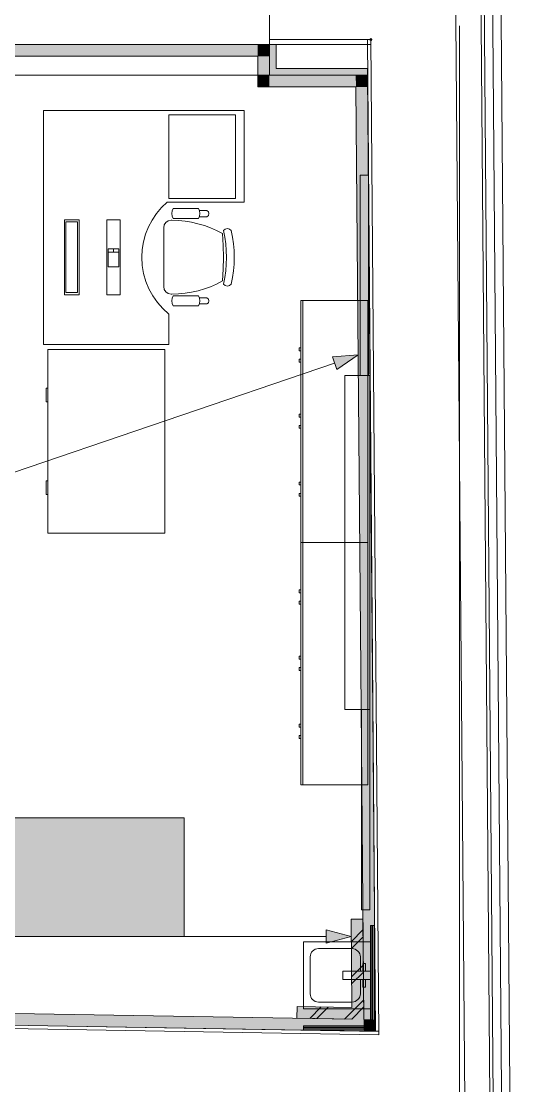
# Model space of a CAD drawing. Header units: millimetres. Extents: x 0 to 1189, y 0 to 841.
# Drawn here: x 830.9 to 860.5, y 654.4 to 718.1 of the extents above; entities that cross this region are included whole.
import ezdxf

# ---------------------------------------------------------------- set-up
doc = ezdxf.new("R2010")
doc.units = ezdxf.units.MM

msp = doc.modelspace()

# ---------------------------------------------------------------- hatches: boundary and pattern name
at = {"true_color": 0xf1d696}
h = msp.add_hatch(color=41, dxfattribs=at)
h.dxf.hatch_style = 2
h.paths.add_polyline_path([(801.391224, 716.009865), (801.391224, 716.709866), (845.091291, 716.709866), (845.091291, 716.009865)])
h = msp.add_hatch(color=41, dxfattribs=at)
h.dxf.hatch_style = 2
h.paths.add_polyline_path([(845.091291, 716.009865), (845.091291, 716.709866), (845.791292, 716.709866)])
h = msp.add_hatch(color=41, dxfattribs=at)
h.dxf.hatch_style = 2
h.paths.add_polyline_path([(845.091291, 716.009865), (845.791292, 716.709866), (845.791292, 716.009865)])
h = msp.add_hatch(color=7)
h.dxf.hatch_style = 2
h.paths.add_polyline_path([(845.791292, 715.277863), (845.791292, 716.709866), (846.191293, 716.709866), (846.191293, 715.277863)])
h = msp.add_hatch(color=7)
h.dxf.hatch_style = 2
h.paths.add_polyline_path([(851.862301, 717.099866), (851.798739, 717.073429), (851.772301, 717.009866), (851.798739, 716.946304), (851.862301, 716.919866), (851.925864, 716.946304), (851.952302, 717.009866), (851.925864, 717.073429)])
h = msp.add_hatch(color=41, dxfattribs=at)
h.dxf.hatch_style = 2
h.paths.add_polyline_path([(845.091291, 716.009865), (845.791292, 716.009865), (845.791292, 714.877863), (845.091291, 714.877863)])
h = msp.add_hatch(color=7)
h.dxf.hatch_style = 2
h.paths.add_polyline_path([(845.791292, 714.877863), (845.791292, 715.277863), (851.660301, 715.277863), (851.660301, 714.877863)])
h = msp.add_hatch(color=41, dxfattribs=at)
h.dxf.hatch_style = 2
h.paths.add_polyline_path([(845.791292, 714.877863), (845.091291, 714.177862), (845.091291, 714.877863)])
h = msp.add_hatch(color=41, dxfattribs=at)
h.dxf.hatch_style = 2
h.paths.add_polyline_path([(845.791292, 714.877863), (845.791292, 714.177862), (845.091291, 714.177862)])
h = msp.add_hatch(color=41, dxfattribs=at)
h.dxf.hatch_style = 2
h.paths.add_polyline_path([(845.791292, 714.177862), (845.791292, 714.877863), (850.9603, 714.877863), (850.9663, 714.177862)])
h = msp.add_hatch(color=41, dxfattribs=at)
h.dxf.hatch_style = 2
h.paths.add_polyline_path([(851.660301, 714.877863), (850.9663, 714.177862), (850.9603, 714.877863)])
h = msp.add_hatch(color=41, dxfattribs=at)
h.dxf.hatch_style = 2
h.paths.add_polyline_path([(850.9663, 714.177862), (851.654301, 714.871863), (851.666301, 714.177862)])
h = msp.add_hatch(color=41, dxfattribs=at)
h.dxf.hatch_style = 2
h.paths.add_polyline_path([(850.9663, 714.177862), (851.666301, 714.177862), (852.136302, 658.323776), (851.436301, 658.335776)])
at = {"true_color": 0x999999}
h = msp.add_hatch(color=253, dxfattribs=at)
h.dxf.hatch_style = 2
h.paths.add_polyline_path([(851.727301, 696.889835), (851.2273, 696.889835), (851.2273, 708.889854), (851.727301, 708.889854)])
at = {"true_color": 0x0077b0}
h = msp.add_hatch(color=144, dxfattribs=at)
h.dxf.hatch_style = 2
h.paths.add_polyline_path([(851.1013, 698.123837), (849.818298, 697.262836), (849.559298, 698.019837)])
at = {"true_color": 0x999999}
h = msp.add_hatch(color=253, dxfattribs=at)
h.dxf.hatch_style = 2
h.paths.add_polyline_path([(851.798301, 664.889786), (851.298301, 664.889786), (851.298301, 676.889805), (851.798301, 676.889805)])
at = {"true_color": 0xffffff}
h = msp.add_hatch(color=7, dxfattribs=at)
h.dxf.hatch_style = 2
h.paths.add_polyline_path([(809.146236, 670.412795), (840.689284, 670.412795), (840.689284, 663.295784), (809.146236, 663.295784)])
at = {"true_color": 0x0077b0}
h = msp.add_hatch(color=144, dxfattribs=at)
h.dxf.hatch_style = 2
h.paths.add_polyline_path([(834.930228, 670.431327), (835.940606, 670.431327), (836.014331, 670.405764), (836.039273, 670.329352), (836.039273, 668.511995), (836.014331, 668.437237), (835.940606, 668.413328), (835.864193, 668.437237), (835.838631, 668.511995), (835.838631, 670.227928), (835.031652, 670.227928), (835.031652, 668.511995), (835.006365, 668.437237), (834.930228, 668.413328), (834.854091, 668.437237), (834.828804, 668.511995), (834.828804, 670.329352), (834.854091, 670.405764)])
h = msp.add_hatch(color=144, dxfattribs=at)
h.dxf.hatch_style = 2
h.paths.add_polyline_path([(836.444109, 668.511995), (836.444109, 670.329352), (836.469396, 670.405764), (836.545532, 670.431327), (836.621669, 670.405764), (836.646956, 670.329352), (836.646956, 669.623796), (837.453935, 669.623796), (837.453935, 670.329352), (837.479498, 670.405764), (837.55591, 670.431327), (837.629635, 670.405764), (837.654577, 670.329352), (837.654577, 668.511995), (837.629635, 668.437237), (837.55591, 668.413328), (837.479498, 668.437237), (837.453935, 668.511995), (837.453935, 669.420949), (836.646956, 669.420949), (836.646956, 668.511995), (836.621669, 668.437237), (836.545532, 668.413328), (836.469396, 668.437237)])
h = msp.add_hatch(color=144, dxfattribs=at)
h.dxf.hatch_style = 2
h.paths.add_polyline_path([(840.266894, 670.23344), (839.682606, 670.23344), (839.682606, 670.120993), (839.658008, 670.046992), (839.586694, 670.021774), (839.508146, 670.047336), (839.482515, 670.123749), (839.485271, 670.335415), (839.510558, 670.411552), (839.586694, 670.436839), (840.394225, 670.436839), (840.468087, 670.411896), (840.495648, 670.338171), (840.490136, 670.312815), (840.086647, 668.494907), (840.054332, 668.436479), (839.990184, 668.416084), (839.914254, 668.441577), (839.88876, 668.517507), (839.88876, 668.540107)])
h = msp.add_hatch(color=144, dxfattribs=at)
h.dxf.hatch_style = 2
h.paths.add_polyline_path([(838.967816, 668.915485), (838.160837, 668.915485), (838.0847, 668.941047), (838.059413, 669.01746), (838.0847, 669.093596), (838.160837, 669.118883), (838.967816, 669.118883), (839.043952, 669.093596), (839.069239, 669.01746), (839.043952, 668.941047)])
h = msp.add_hatch(color=144, dxfattribs=at)
h.dxf.hatch_style = 2
h.paths.add_polyline_path([(832.000374, 665.923659), (832.000374, 667.137435), (832.025661, 667.21116), (832.101798, 667.236103), (832.606711, 667.236103), (832.760982, 667.20675), (832.891689, 667.120347), (832.980711, 666.989296), (833.010201, 666.832613), (833.010201, 665.923659), (832.984914, 665.8489), (832.908777, 665.824991), (832.83264, 665.8489), (832.807353, 665.923659), (832.807353, 666.832613), (832.792815, 666.910748), (832.750578, 666.97648), (832.685259, 667.019475), (832.606711, 667.032704), (832.203221, 667.032704), (832.203221, 665.923659), (832.177934, 665.8489), (832.101798, 665.824991), (832.025661, 665.8489)])
h = msp.add_hatch(color=144, dxfattribs=at)
h.paths.add_polyline_path([(833.414776, 667.137435), (833.440063, 667.21116), (833.516199, 667.236103), (834.021112, 667.236103), (834.177451, 667.20675), (834.306091, 667.120347), (834.395112, 666.989296), (834.424602, 666.832613), (834.424602, 666.228481), (834.395112, 666.071798), (834.306091, 665.940747), (834.177451, 665.85331), (834.021112, 665.824991), (833.617623, 665.824991), (833.617623, 665.316771), (833.592336, 665.243253), (833.516199, 665.218103), (833.440063, 665.243253), (833.414776, 665.316771)])
h.paths.add_polyline_path([(833.617623, 667.032704), (833.617623, 666.025634), (834.021112, 666.025634), (834.098282, 666.040241), (834.162223, 666.084614), (834.206872, 666.150346), (834.221755, 666.228481), (834.221755, 666.832613), (834.207216, 666.910748), (834.164979, 666.97648), (834.09966, 667.019475), (834.021112, 667.032704)])
h = msp.add_hatch(color=144, dxfattribs=at)
h.paths.add_polyline_path([(834.829177, 666.327149), (834.829177, 666.731189), (834.838212, 666.832828), (834.865488, 666.926251), (834.911265, 667.011715), (834.9758, 667.089479), (835.053564, 667.154015), (835.139029, 667.199791), (835.232451, 667.227068), (835.33409, 667.236103), (835.529151, 667.200136), (835.69238, 667.092235), (835.756915, 667.014428), (835.802692, 666.928662), (835.829968, 666.834422), (835.839003, 666.731189), (835.839003, 666.327149), (835.829538, 666.227103), (835.801314, 666.134499), (835.75459, 666.049336), (835.689624, 665.971615), (835.613065, 665.907079), (835.527773, 665.861303), (835.434523, 665.834026), (835.33409, 665.824991), (835.232451, 665.834026), (835.139029, 665.861303), (835.053564, 665.907079), (834.9758, 665.971615), (834.911265, 666.049336), (834.865488, 666.134499), (834.838212, 666.227103)])
h.paths.add_polyline_path([(835.636156, 666.329905), (835.636156, 666.733945), (835.614659, 666.849425), (835.548513, 666.948368), (835.451017, 667.014032), (835.33409, 667.03546), (835.217163, 667.014032), (835.119667, 666.948368), (835.053521, 666.849425), (835.032024, 666.733945), (835.032024, 666.329905), (835.053521, 666.212358), (835.119667, 666.115482), (835.217163, 666.04844), (835.33409, 666.025634), (835.451017, 666.04844), (835.548513, 666.115482), (835.614659, 666.213392)])
h = msp.add_hatch(color=144, dxfattribs=at)
h.paths.add_polyline_path([(836.748491, 667.03546), (836.631565, 667.014032), (836.534069, 666.948368), (836.467923, 666.850459), (836.446425, 666.733945), (836.446425, 666.631971), (837.050557, 666.631971), (837.050557, 666.733945), (837.02906, 666.850459), (836.962914, 666.948368), (836.865418, 667.014032)])
h.paths.add_polyline_path([(836.446425, 666.429123), (836.446425, 666.228481), (836.461308, 666.15138), (836.505957, 666.084614), (836.570931, 666.040241), (836.647068, 666.025634), (837.151981, 666.025634), (837.228118, 666.000071), (837.253405, 665.923659), (837.228118, 665.8489), (837.151981, 665.824991), (836.647068, 665.824991), (836.490729, 665.85331), (836.362089, 665.940747), (836.273068, 666.070765), (836.243578, 666.228481), (836.243578, 666.731189), (836.252613, 666.832828), (836.279889, 666.926251), (836.325666, 667.011715), (836.390201, 667.089479), (836.467966, 667.154015), (836.55343, 667.199791), (836.646852, 667.227068), (836.748491, 667.236103), (836.943553, 667.200136), (837.106781, 667.092235), (837.171317, 667.014471), (837.217093, 666.929007), (837.24437, 666.835584), (837.253405, 666.733945), (837.253405, 666.429123)])
h = msp.add_hatch(color=144, dxfattribs=at)
h.dxf.hatch_style = 2
h.paths.add_polyline_path([(838.264316, 666.327149), (837.860827, 666.846393), (837.860827, 665.923659), (837.83554, 665.8489), (837.759403, 665.824991), (837.683266, 665.8489), (837.657979, 665.923659), (837.657979, 667.137435), (837.683266, 667.21116), (837.759403, 667.236103), (837.810115, 667.220875), (837.860827, 667.173815), (838.264316, 666.65457), (838.667806, 667.173815), (838.718793, 667.220875), (838.769781, 667.236103), (838.843506, 667.21116), (838.868448, 667.137435), (838.868448, 665.923659), (838.843506, 665.8489), (838.769781, 665.824991), (838.693368, 665.8489), (838.667806, 665.923659), (838.667806, 666.846393)])
h = msp.add_hatch(color=144, dxfattribs=at)
h.paths.add_polyline_path([(840.079831, 667.032704), (839.676341, 667.032704), (839.597793, 667.018441), (839.532474, 666.97648), (839.490237, 666.910748), (839.475699, 666.832613), (839.475699, 666.228481), (839.490582, 666.15138), (839.53523, 666.084614), (839.600205, 666.040241), (839.676341, 666.025634), (839.879189, 666.025634), (839.956359, 666.040241), (840.0203, 666.084614), (840.064948, 666.150346), (840.079831, 666.228481)])
h.paths.add_polyline_path([(840.483321, 665.923659), (840.458378, 665.8489), (840.384653, 665.824991), (840.255049, 665.850623), (840.153143, 665.929171), (840.027948, 665.850623), (839.879189, 665.824991), (839.676341, 665.824991), (839.520003, 665.85331), (839.391363, 665.940747), (839.302342, 666.070765), (839.272852, 666.228481), (839.272852, 666.832613), (839.302342, 666.989296), (839.391363, 667.120347), (839.520003, 667.20675), (839.676341, 667.236103), (840.181255, 667.236103), (840.257391, 667.21116), (840.282678, 667.137435), (840.282678, 666.127057), (840.308241, 666.050921), (840.384653, 666.025634), (840.458378, 666.000071)])
h = msp.add_hatch(color=144, dxfattribs=at)
h.dxf.hatch_style = 2
h.paths.add_polyline_path([(831.750675, 664.721013), (831.750675, 663.810405), (831.731658, 663.754457), (831.674607, 663.736543), (831.295923, 663.736543), (831.178651, 663.757695), (831.082051, 663.823083), (831.015354, 663.920993), (830.993305, 664.03916), (830.993305, 664.721013), (831.012322, 664.776135), (831.069373, 664.794876), (831.126424, 664.776135), (831.145441, 664.721013), (831.145441, 664.03916), (831.156603, 663.981213), (831.190089, 663.931122), (831.239078, 663.898117), (831.295923, 663.887024), (831.59854, 663.887024), (831.59854, 664.721013), (831.617557, 664.776135), (831.674607, 664.794876), (831.731658, 664.776135)])
h = msp.add_hatch(color=144, dxfattribs=at)
h.dxf.hatch_style = 2
h.paths.add_polyline_path([(832.508884, 664.113574), (832.206267, 664.502732), (832.206267, 663.810405), (832.18725, 663.754457), (832.130199, 663.736543), (832.073148, 663.754457), (832.054132, 663.810405), (832.054132, 664.721013), (832.073148, 664.776135), (832.130199, 664.794876), (832.168233, 664.783507), (832.206267, 664.748574), (832.508884, 664.358865), (832.811501, 664.748574), (832.849811, 664.783507), (832.88812, 664.794876), (832.943242, 664.776135), (832.961983, 664.721013), (832.961983, 663.810405), (832.943242, 663.754457), (832.88812, 663.736543), (832.830587, 663.754457), (832.811501, 663.810405), (832.811501, 664.502732)])
h = msp.add_hatch(color=144, dxfattribs=at)
h.paths.add_polyline_path([(833.643996, 664.644394), (833.556491, 664.62834), (833.483041, 664.578799), (833.433707, 664.505763), (833.417447, 664.417845), (833.417447, 664.341777), (833.870545, 664.341777), (833.870545, 664.417845), (833.854285, 664.505763), (833.804951, 664.578799), (833.731501, 664.62834)])
h.paths.add_polyline_path([(833.417447, 664.189641), (833.417447, 664.03916), (833.428609, 663.981213), (833.462095, 663.931122), (833.511084, 663.898117), (833.567928, 663.887024), (833.946613, 663.887024), (834.003664, 663.867938), (834.022681, 663.810405), (834.003664, 663.754457), (833.946613, 663.736543), (833.567928, 663.736543), (833.450657, 663.757695), (833.354057, 663.823083), (833.28736, 663.920993), (833.265311, 664.03916), (833.265311, 664.416191), (833.292458, 664.562401), (833.375003, 664.684633), (833.497717, 664.76766), (833.643996, 664.794876), (833.790275, 664.767935), (833.912989, 664.686838), (833.995534, 664.56433), (834.022681, 664.417845), (834.022681, 664.189641)])
h = msp.add_hatch(color=144, dxfattribs=at)
h.dxf.hatch_style = 2
h.paths.add_polyline_path([(835.083507, 664.721013), (835.083507, 663.810405), (835.06449, 663.754457), (835.007439, 663.736543), (834.950389, 663.754457), (834.931372, 663.810405), (834.931372, 664.189641), (834.628755, 664.189641), (834.51293, 664.211621), (834.414883, 664.276182), (834.348186, 664.373334), (834.326137, 664.487849), (834.326137, 664.721013), (834.345154, 664.776135), (834.402205, 664.794876), (834.459256, 664.776135), (834.478273, 664.721013), (834.478273, 664.494464), (834.489435, 664.43569), (834.522921, 664.386425), (834.57191, 664.352939), (834.628755, 664.341777), (834.931372, 664.341777), (834.931372, 664.721013), (834.950389, 664.776135), (835.007439, 664.794876), (835.06449, 664.776135)])
h = msp.add_hatch(color=144, dxfattribs=at)
h.paths.add_polyline_path([(835.992198, 664.64274), (835.689581, 664.64274), (835.630807, 664.631854), (835.581543, 664.600297), (835.549985, 664.551032), (835.539099, 664.492259), (835.539099, 664.03916), (835.550261, 663.981213), (835.583747, 663.931122), (835.632737, 663.898117), (835.689581, 663.887024), (835.841716, 663.887024), (835.899387, 663.898117), (835.947549, 663.931122), (835.981036, 663.980386), (835.992198, 664.03916)])
h.paths.add_polyline_path([(836.294815, 663.810405), (836.276074, 663.754457), (836.220952, 663.736543), (836.123594, 663.755835), (836.047319, 663.814815), (835.953199, 663.755835), (835.841716, 663.736543), (835.689581, 663.736543), (835.57231, 663.757695), (835.475709, 663.823083), (835.409012, 663.920993), (835.386964, 664.03916), (835.386964, 664.492259), (835.409012, 664.609599), (835.475709, 664.708335), (835.57231, 664.772896), (835.689581, 664.794876), (836.068266, 664.794876), (836.125316, 664.776135), (836.144333, 664.721013), (836.144333, 663.963092), (836.163419, 663.906041), (836.220952, 663.887024), (836.276074, 663.867938)])
h = msp.add_hatch(color=144, dxfattribs=at)
h.dxf.hatch_style = 2
h.paths.add_polyline_path([(836.750278, 664.189641), (836.750278, 663.810405), (836.731262, 663.754457), (836.674211, 663.736543), (836.61716, 663.754457), (836.598143, 663.810405), (836.598143, 664.721013), (836.61716, 664.776135), (836.674211, 664.794876), (836.731262, 664.776135), (836.750278, 664.721013), (836.750278, 664.341777), (837.203377, 664.341777), (837.203377, 664.721013), (837.222394, 664.776135), (837.279445, 664.794876), (837.336496, 664.776135), (837.355513, 664.721013), (837.355513, 663.810405), (837.336496, 663.754457), (837.279445, 663.736543), (837.222394, 663.754457), (837.203377, 663.810405), (837.203377, 664.189641)])
h = msp.add_hatch(color=144, dxfattribs=at)
h.dxf.hatch_style = 2
h.paths.add_polyline_path([(838.416339, 664.721013), (838.416339, 663.810405), (838.397322, 663.754457), (838.340271, 663.736543), (837.961586, 663.736543), (837.844315, 663.757695), (837.747715, 663.823083), (837.681018, 663.920993), (837.658969, 664.03916), (837.658969, 664.721013), (837.677986, 664.776135), (837.735037, 664.794876), (837.792088, 664.776135), (837.811105, 664.721013), (837.811105, 664.03916), (837.822267, 663.981213), (837.855753, 663.931122), (837.904742, 663.898117), (837.961586, 663.887024), (838.264204, 663.887024), (838.264204, 664.721013), (838.283221, 664.776135), (838.340271, 664.794876), (838.397322, 664.776135)])
h = msp.add_hatch(color=144, dxfattribs=at)
h.paths.add_polyline_path([(838.988237, 664.191846), (838.882542, 664.223886), (838.795863, 664.291065), (838.738812, 664.383807), (838.719796, 664.492259), (838.741844, 664.609599), (838.808541, 664.708335), (838.905142, 664.772896), (839.022413, 664.794876), (839.401098, 664.794876), (839.458148, 664.776135), (839.477165, 664.721013), (839.477165, 663.810405), (839.458148, 663.754457), (839.401098, 663.736543), (839.344047, 663.754457), (839.32503, 663.810405), (839.32503, 664.189641), (839.172343, 664.189641), (838.857048, 663.766308), (838.829763, 663.743364), (838.795863, 663.736543), (838.738812, 663.754457), (838.719796, 663.810405), (838.734678, 663.857259)])
h.paths.add_polyline_path([(838.871931, 664.492259), (838.883093, 664.434312), (838.916579, 664.38422), (838.965569, 664.350734), (839.022413, 664.339572), (839.32503, 664.339572), (839.32503, 664.64274), (839.022413, 664.64274), (838.963639, 664.631854), (838.914375, 664.600297), (838.882817, 664.551032)])
h = msp.add_hatch(color=144, dxfattribs=at)
h.dxf.hatch_style = 2
h.paths.add_polyline_path([(840.250257, 664.265709), (840.525314, 663.852849), (840.537992, 663.810405), (840.518975, 663.754457), (840.461924, 663.736543), (840.398534, 663.768513), (840.159307, 664.127905), (839.920079, 663.768513), (839.856689, 663.736543), (839.803773, 663.757489), (839.780622, 663.810405), (839.7933, 663.852849), (840.068356, 664.265709), (839.7933, 664.676365), (839.780622, 664.721013), (839.799639, 664.776135), (839.856689, 664.794876), (839.920079, 664.762905), (840.159307, 664.403513), (840.398534, 664.762905), (840.461924, 664.794876), (840.518975, 664.776961), (840.537992, 664.721013), (840.525314, 664.676365)])
at = {"true_color": 0xfd8379}
h = msp.add_hatch(color=11, dxfattribs=at)
h.dxf.hatch_style = 2
h.paths.add_polyline_path([(851.436301, 658.335776), (850.7363, 658.347777), (850.6853, 664.329786), (851.385301, 664.335786)])
at = {"true_color": 0x0077b0}
h = msp.add_hatch(color=144, dxfattribs=at)
h.dxf.hatch_style = 2
h.paths.add_polyline_path([(850.6893, 663.295784), (849.196297, 662.895783), (849.196297, 663.695785)])
at = {"true_color": 0xf1d696}
h = msp.add_hatch(color=41, dxfattribs=at)
h.dxf.hatch_style = 2
h.paths.add_polyline_path([(851.436301, 658.335776), (851.442301, 657.635775), (763.996167, 659.113778), (763.996167, 659.813779)])
at = {"true_color": 0xfd8379}
h = msp.add_hatch(color=11, dxfattribs=at)
h.dxf.hatch_style = 2
h.paths.add_polyline_path([(850.7303, 659.047778), (850.7363, 658.347777), (847.436295, 658.402777), (847.448295, 659.102778)])
at = {"true_color": 0xf1d696}
h = msp.add_hatch(color=41, dxfattribs=at)
h.dxf.hatch_style = 2
h.paths.add_polyline_path([(851.442301, 657.635775), (851.436301, 658.335776), (852.142302, 657.623775)])
h = msp.add_hatch(color=41, dxfattribs=at)
h.dxf.hatch_style = 2
h.paths.add_polyline_path([(851.436301, 658.335776), (852.136302, 658.323776), (852.142302, 657.623775)])

# ---------------------------------------------------------------- linework, layer by layer
at = {"color": 7, "lineweight": 0}
for points in [[(859.592313, 725.609879), (860.467315, 617.419714)], [(859.096313, 725.109878), (859.968314, 617.377714)], [(859.968314, 617.377714), (859.096313, 725.109878)], [(859.214313, 648.676762), (858.600312, 724.609878)], [(857.51431, 648.663762), (856.914309, 722.909875)], [(858.414311, 722.909875), (859.014312, 648.675762)], [(845.791292, 721.109872), (845.791292, 717.009866)], [(857.17331, 237.628134), (857.17331, 717.840867)], [(845.091291, 716.709866), (800.691223, 716.709866)], [(845.791292, 716.709866), (845.091291, 716.709866)], [(851.862301, 717.009866), (845.791292, 717.009866)], [(845.791292, 716.709866), (845.791292, 717.009866)], [(845.791292, 716.709866), (845.791292, 714.877863)], [(851.856301, 716.709866), (845.791292, 716.709866)], [(845.791292, 714.877863), (845.791292, 716.709866)], [(846.191293, 715.277863), (846.191293, 716.709866)], [(851.862301, 717.009866), (851.662301, 717.008866)], [(851.662301, 717.008866), (852.142302, 657.623775)], [(851.856301, 716.709866), (851.856301, 717.009866)], [(851.862301, 717.009866), (852.343302, 657.416775)], [(801.391224, 716.009865), (845.091291, 716.009865)], [(845.091291, 716.009865), (845.091291, 714.877863)], [(851.660301, 715.277863), (846.191293, 715.277863)], [(851.660301, 714.877863), (851.660301, 715.277863)], [(800.691223, 714.877863), (845.791292, 714.877863)], [(845.091291, 714.177862), (845.091291, 714.877863)], [(845.791292, 714.877863), (851.660301, 714.877863)], [(850.9603, 714.877863), (845.791292, 714.877863)], [(851.660301, 714.877863), (850.9603, 714.877863)], [(851.679301, 714.877863), (851.660301, 714.877863)], [(852.142302, 657.623775), (851.660301, 714.877863)], [(845.091291, 714.177862), (850.9663, 714.177862)], [(850.9663, 714.177862), (851.436301, 658.335776)], [(851.385301, 664.335786), (850.6853, 664.329786)], [(850.6853, 664.329786), (850.7303, 659.047778)], [(851.436301, 658.335776), (851.385301, 664.335786)], [(850.6973, 663.000784), (851.391301, 663.694785)], [(851.833301, 663.949785), (851.833301, 657.949776)], [(852.083302, 663.949785), (851.833301, 663.949785)], [(851.923302, 657.859776), (851.923302, 663.949785)], [(851.983302, 657.799776), (851.983302, 663.949785)], [(852.083302, 657.699776), (852.083302, 663.949785)], [(851.833301, 662.971784), (847.833295, 662.971784)], [(847.833295, 662.971784), (847.833295, 658.971777)], [(847.833295, 662.971784), (851.833301, 662.971784)], [(847.833295, 658.971777), (847.833295, 662.971784)], [(850.7003, 662.579783), (851.394301, 663.273784)], [(848.233296, 662.071782), (848.24346, 662.172509), (848.272608, 662.266345), (848.318726, 662.351275), (848.379796, 662.425283), (848.453804, 662.486353), (848.538734, 662.53247), (848.63257, 662.561619), (848.733297, 662.571783)], [(848.733297, 662.571783), (850.7333, 662.571783)], [(850.7333, 662.571783), (850.834026, 662.561619), (850.927863, 662.53247), (851.012792, 662.486353), (851.0868, 662.425283), (851.147871, 662.351275), (851.193988, 662.266345), (851.223136, 662.172509), (851.2333, 662.071782)], [(848.233296, 659.871779), (848.233296, 662.071782)], [(851.2333, 662.071782), (851.2333, 661.221781)], [(851.383301, 661.671782), (851.533301, 661.671782)], [(851.383301, 661.221781), (851.383301, 661.671782)], [(851.533301, 661.671782), (851.533301, 661.221781)], [(851.833301, 661.221781), (850.183299, 661.221781)], [(850.183299, 661.221781), (850.183299, 660.72178)], [(850.7143, 660.89678), (851.408301, 661.590781)], [(850.7183, 660.47578), (851.412301, 661.170781)], [(850.183299, 660.72178), (851.833301, 660.72178)], [(851.2333, 660.72178), (851.2333, 659.871779)], [(851.383301, 660.72178), (851.383301, 660.271779)], [(851.533301, 660.271779), (851.533301, 660.72178)], [(850.7363, 658.347777), (763.996167, 659.813779)], [(848.733297, 659.371778), (848.63257, 659.381942), (848.538734, 659.411091), (848.453804, 659.457208), (848.379796, 659.518278), (848.318726, 659.592286), (848.272608, 659.677216), (848.24346, 659.771052), (848.233296, 659.871779)], [(851.2333, 659.871779), (851.223136, 659.771052), (851.193988, 659.677216), (851.147871, 659.592286), (851.0868, 659.518278), (851.012792, 659.457208), (850.927863, 659.411091), (850.834026, 659.381942), (850.7333, 659.371778)], [(851.383301, 660.271779), (851.533301, 660.271779)], [(763.996167, 659.113778), (851.442301, 657.635775)], [(850.7333, 659.371778), (848.733297, 659.371778)], [(850.7323, 658.793777), (851.426301, 659.487778)], [(783.571197, 658.579777), (852.343302, 657.416775)], [(852.347302, 657.615775), (783.574197, 658.779777)], [(847.448295, 659.102778), (847.436295, 658.402777)], [(850.7303, 659.047778), (847.448295, 659.102778)], [(847.833295, 658.971777), (851.833301, 658.971777)], [(851.833301, 658.971777), (847.833295, 658.971777)], [(848.207296, 658.389777), (848.896297, 659.078778)], [(848.625297, 658.382777), (849.313298, 659.071778)], [(850.294299, 658.354777), (850.7323, 658.793777)], [(850.7353, 658.372777), (851.430301, 659.066778)], [(847.436295, 658.402777), (850.7363, 658.347777)], [(851.833301, 657.949776), (847.833295, 657.949776)], [(847.833295, 657.949776), (847.833295, 657.699776)], [(847.833295, 657.859776), (851.923302, 657.859776)], [(850.7113, 658.347777), (850.7353, 658.372777)], [(847.833295, 657.799776), (851.983302, 657.799776)], [(847.833295, 657.699776), (852.083302, 657.699776)], [(852.142302, 657.623775), (851.442301, 657.635775)], [(852.142302, 657.623775), (852.342302, 657.624775)], [(852.343302, 657.416775), (852.347302, 657.615775)]]:
    msp.add_lwpolyline(points, dxfattribs=at)
at = {"color": 253, "lineweight": 0, "true_color": 0x999999}
for points in [[(832.282272, 698.759838), (832.282272, 712.75986)], [(832.282272, 712.75986), (832.282272, 698.759838)], [(832.282272, 712.75986), (844.28229, 712.75986)], [(844.28229, 712.75986), (844.28229, 707.280851)], [(839.770283, 707.495852), (839.770283, 712.495859)], [(839.770283, 712.495859), (843.770289, 712.495859)], [(843.770289, 712.495859), (843.770289, 707.495852)], [(851.2273, 696.889835), (851.2273, 708.889854)], [(851.2273, 708.889854), (851.727301, 708.889854)], [(851.727301, 708.889854), (851.727301, 696.889835)], [(839.782283, 700.568841), (839.417267, 700.899099), (839.094532, 701.264655), (838.816047, 701.661429), (838.583781, 702.085343), (838.399703, 702.532321), (838.265781, 702.998282), (838.183984, 703.47915), (838.156281, 703.970846), (838.181966, 704.443947), (838.25789, 704.90752), (838.382353, 705.35785), (838.553656, 705.791224), (838.7701, 706.203926), (839.029985, 706.592241), (839.331612, 706.952454), (839.673283, 707.280851)], [(839.673283, 707.280851), (844.28229, 707.280851)], [(843.770289, 707.495852), (839.770283, 707.495852)], [(840.029283, 706.29085), (839.966658, 706.43535), (839.945283, 706.59185), (839.966658, 706.747975), (840.029283, 706.892851)], [(841.541286, 706.892851), (840.029283, 706.892851)], [(841.541286, 706.29085), (840.029283, 706.29085)], [(841.541286, 706.892851), (841.603911, 706.747975), (841.625286, 706.59185), (841.603911, 706.43535), (841.541286, 706.29085)], [(842.054286, 706.40485), (841.597286, 706.40485)], [(842.055286, 706.77285), (841.599286, 706.77185)], [(842.053286, 706.77285), (842.139287, 706.6981), (842.171287, 706.58885), (842.139787, 706.4796), (842.054286, 706.40485)], [(834.419275, 706.22185), (833.532273, 706.22185)], [(833.532273, 706.22185), (833.532273, 701.731843)], [(834.313275, 706.092849), (833.614274, 706.092849)], [(833.614274, 706.092849), (833.614274, 701.867843)], [(834.313275, 701.867843), (834.313275, 706.092849)], [(834.419275, 701.731843), (834.419275, 706.22185)], [(836.059277, 706.22185), (836.059277, 701.731843)], [(836.854279, 706.22185), (836.059277, 706.22185)], [(836.854279, 701.731843), (836.854279, 706.22185)], [(839.466283, 705.727849), (839.502079, 705.909834), (839.599658, 706.054474), (839.744299, 706.152053), (839.921283, 706.18785), (839.938283, 706.18685)], [(839.466283, 705.727849), (839.466283, 702.225844)], [(839.938283, 706.18685), (839.951283, 706.18685), (840.348872, 706.174195), (840.743613, 706.136428), (841.134346, 706.07384), (841.519911, 705.986724), (841.899148, 705.875375), (842.270896, 705.740083), (842.633996, 705.581144), (842.987288, 705.398848)], [(843.046288, 705.574849), (843.146913, 705.664349), (843.278288, 705.696849), (843.409664, 705.664349), (843.510289, 705.574849)], [(842.987288, 705.398848), (843.031413, 704.685097), (843.046288, 703.969846), (843.032038, 703.26122), (842.989288, 702.554844)], [(843.046288, 705.574849), (843.121991, 705.177114), (843.176413, 704.776472), (843.209273, 704.373769), (843.220288, 703.969846), (843.209273, 703.565361), (843.176413, 703.16247), (843.121991, 702.762016), (843.046288, 702.364844)], [(843.510289, 705.574849), (843.58657, 705.177114), (843.641289, 704.776472), (843.674258, 704.373769), (843.685289, 703.969846), (843.674258, 703.565361), (843.641289, 703.16247), (843.58657, 702.762016), (843.510289, 702.364844)], [(836.140277, 703.401845), (836.140277, 704.482847)], [(836.140277, 704.482847), (836.774278, 704.482847)], [(836.457278, 704.281847), (836.457278, 704.482847)], [(836.774278, 704.482847), (836.774278, 703.401845)], [(836.774278, 704.281847), (836.140277, 704.281847)], [(836.774278, 703.401845), (836.140277, 703.401845)], [(842.989288, 702.554844), (842.635623, 702.372506), (842.272162, 702.213453), (841.900075, 702.078002), (841.520536, 701.966468), (841.134715, 701.879169), (840.743784, 701.816421), (840.348917, 701.77854), (839.951283, 701.765843), (839.938283, 701.765843)], [(833.614274, 701.867843), (834.313275, 701.867843)], [(839.938283, 701.765843), (839.921283, 701.765843), (839.744299, 701.801484), (839.599658, 701.898718), (839.502079, 702.043015), (839.466283, 702.219844)], [(843.510289, 702.364844), (843.409664, 702.274469), (843.278288, 702.241844), (843.146913, 702.274469), (843.046288, 702.364844)], [(833.532273, 701.731843), (834.419275, 701.731843)], [(836.059277, 701.731843), (836.854279, 701.731843)], [(840.029283, 701.060842), (839.966658, 701.205717), (839.945283, 701.361842), (839.966658, 701.517967), (840.029283, 701.662843)], [(841.541286, 701.662843), (840.029283, 701.662843)], [(841.541286, 701.662843), (841.603411, 701.517967), (841.624286, 701.361842), (841.603411, 701.205717), (841.541286, 701.060842)], [(842.054286, 701.547843), (841.597286, 701.547843)], [(842.055286, 701.180842), (841.599286, 701.180842)], [(842.054286, 701.547843), (842.140287, 701.473467), (842.172287, 701.363842), (842.140412, 701.255467), (842.055286, 701.180842)], [(851.680301, 701.389842), (847.680295, 701.389842)], [(847.680295, 701.389842), (847.680295, 686.88982)], [(847.800295, 701.389842), (847.800295, 686.88982)], [(851.680301, 686.88982), (851.680301, 701.389842)], [(839.782283, 698.759838), (839.782283, 700.568841)], [(841.541286, 701.060842), (840.029283, 701.060842)], [(832.282272, 698.759838), (839.782283, 698.759838)], [(832.282272, 698.759838), (839.782283, 698.759838)], [(832.532272, 687.459821), (832.532272, 698.459838)], [(832.532272, 698.459838), (839.532283, 698.459838)], [(839.532283, 698.459838), (839.532283, 687.459821)], [(847.680295, 698.550838), (847.578295, 698.550838)], [(847.578295, 698.550838), (847.578295, 698.376838)], [(847.578295, 698.376838), (847.680295, 698.376838)], [(847.680295, 698.376838), (847.680295, 698.550838)], [(847.680295, 697.873837), (847.578295, 697.873837)], [(847.578295, 697.873837), (847.578295, 697.699837)], [(847.578295, 697.699837), (847.680295, 697.699837)], [(847.680295, 697.699837), (847.680295, 697.873837)], [(850.298299, 676.889805), (850.298299, 696.889835)], [(850.298299, 696.889835), (851.798301, 696.889835)], [(851.727301, 696.889835), (851.2273, 696.889835)], [(851.798301, 696.889835), (851.798301, 676.889805)], [(832.442272, 695.326833), (832.442272, 696.144834)], [(832.442272, 696.144834), (832.532272, 696.144834)], [(832.532272, 695.326833), (832.442272, 695.326833)], [(847.680295, 694.581832), (847.578295, 694.581832)], [(847.578295, 694.581832), (847.578295, 694.407832)], [(847.578295, 694.407832), (847.680295, 694.407832)], [(847.680295, 694.407832), (847.680295, 694.581832)], [(847.680295, 693.904831), (847.578295, 693.904831)], [(847.578295, 693.904831), (847.578295, 693.730831)], [(847.578295, 693.730831), (847.680295, 693.730831)], [(847.680295, 693.730831), (847.680295, 693.904831)], [(832.532272, 690.592826), (832.442272, 690.592826)], [(832.442272, 690.592826), (832.442272, 689.773825)], [(847.680295, 690.511826), (847.578295, 690.511826)], [(847.578295, 690.511826), (847.578295, 690.337825)], [(847.680295, 690.337825), (847.680295, 690.511826)], [(832.442272, 689.773825), (832.532272, 689.773825)], [(847.578295, 690.337825), (847.680295, 690.337825)], [(847.680295, 689.834825), (847.578295, 689.834825)], [(847.578295, 689.834825), (847.578295, 689.660824)], [(847.680295, 689.660824), (847.680295, 689.834825)], [(847.578295, 689.660824), (847.680295, 689.660824)], [(839.532283, 687.459821), (832.532272, 687.459821)], [(847.680295, 686.88982), (851.680301, 686.88982)], [(851.680301, 686.88982), (847.680295, 686.88982)], [(847.680295, 686.88982), (847.680295, 672.389798)], [(847.800295, 686.88982), (847.800295, 672.389798)], [(851.680301, 672.389798), (851.680301, 686.88982)], [(847.680295, 684.050816), (847.578295, 684.050816)], [(847.578295, 684.050816), (847.578295, 683.876816)], [(847.680295, 683.876816), (847.680295, 684.050816)], [(847.578295, 683.876816), (847.680295, 683.876816)], [(847.680295, 683.373815), (847.578295, 683.373815)], [(847.578295, 683.373815), (847.578295, 683.199814)], [(847.680295, 683.199814), (847.680295, 683.373815)], [(847.578295, 683.199814), (847.680295, 683.199814)], [(847.680295, 680.08181), (847.578295, 680.08181)], [(847.578295, 680.08181), (847.578295, 679.907809)], [(847.578295, 679.907809), (847.680295, 679.907809)], [(847.680295, 679.907809), (847.680295, 680.08181)], [(847.680295, 679.404809), (847.578295, 679.404809)], [(847.578295, 679.404809), (847.578295, 679.230808)], [(847.578295, 679.230808), (847.680295, 679.230808)], [(847.680295, 679.230808), (847.680295, 679.404809)], [(851.798301, 676.889805), (850.298299, 676.889805)], [(851.298301, 664.889786), (851.298301, 676.889805)], [(851.298301, 676.889805), (851.798301, 676.889805)], [(851.798301, 676.889805), (851.798301, 664.889786)], [(847.680295, 676.011803), (847.578295, 676.011803)], [(847.578295, 676.011803), (847.578295, 675.837803)], [(847.578295, 675.837803), (847.680295, 675.837803)], [(847.680295, 675.837803), (847.680295, 676.011803)], [(847.680295, 675.334802), (847.578295, 675.334802)], [(847.578295, 675.334802), (847.578295, 675.160802)], [(847.578295, 675.160802), (847.680295, 675.160802)], [(847.680295, 675.160802), (847.680295, 675.334802)], [(847.680295, 672.389798), (851.680301, 672.389798)], [(851.798301, 664.889786), (851.298301, 664.889786)]]:
    msp.add_lwpolyline(points, dxfattribs=at)
at = {"color": 144, "lineweight": 0, "true_color": 0x0077b0}
for points in [[(851.1013, 698.123837), (849.559298, 698.019837)], [(849.818298, 697.262836), (849.559298, 698.019837)], [(851.1013, 698.123837), (849.818298, 697.262836)], [(849.688298, 697.641837), (809.385237, 683.889816)], [(809.146236, 670.412795), (840.689284, 670.412795)], [(840.689284, 670.412795), (840.689284, 663.295784)], [(849.196297, 662.895783), (849.196297, 663.695785)], [(850.6893, 663.295784), (849.196297, 663.695785)], [(840.689284, 663.295784), (809.146236, 663.295784)], [(846.708294, 663.295784), (840.689284, 663.295784)], [(849.196297, 663.295784), (846.708294, 663.295784)], [(850.6893, 663.295784), (849.196297, 662.895783)]]:
    msp.add_lwpolyline(points, dxfattribs=at)

doc.saveas('drawing.dxf')
